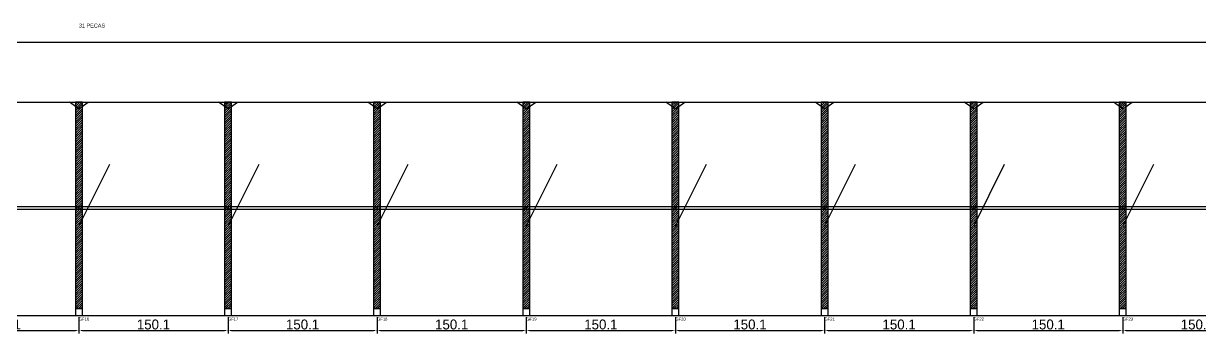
# Model space of a CAD drawing. Header units: metres. Extents: x -30 to 4593, y -25 to 308.
# Drawn here: x 2226 to 3409, y -25 to 287 of the extents above; entities that cross this region are included whole.
import ezdxf

# ---------------------------------------------------------------- set-up
doc = ezdxf.new("R2010")
doc.units = ezdxf.units.M
for name, color, linetype in [('BARRA_ANCORAGEM', 1, 'Continuous'), ('COTA', 241, 'Continuous'), ('GARFOS OK', 3, 'Continuous'), ('NOME DA VIGA', 6, 'Continuous'), ('SARR_7x7', 40, 'Continuous'), ('TIRAS REESCORAMENTO', 252, 'Continuous'), ('VIGAS', 3, 'Continuous')]:
    doc.layers.add(name, color=color, linetype=linetype)
doc.dimstyles.new('EZ DXF', dxfattribs={"dimtxt": 10, "dimasz": 3.5, "dimexe": 3, "dimexo": 1.5, "dimgap": 1, "dimtad": 1, "dimdec": 1, "dimdsep": 46, "dimcen": 2.5, "dimazin": 3, "dimtfac": 1, "dimtmove": 0, "dimatfit": 3})

msp = doc.modelspace()

# ---------------------------------------------------------------- hatches: boundary and pattern name
at = {"layer": 'COTA'}
h = msp.add_hatch(dxfattribs=at)
h.set_pattern_fill('ANSI31', scale=0.5)
h.paths.add_polyline_path([(2278.01, 0), (2285.01, 0), (2285.01, 208), (2278.01, 208)])
h = msp.add_hatch(dxfattribs=at)
h.set_pattern_fill('ANSI31', scale=0.5)
h.paths.add_polyline_path([(2428.11, 0), (2435.11, 0), (2435.11, 208), (2428.11, 208)])
h = msp.add_hatch(dxfattribs=at)
h.set_pattern_fill('ANSI31', scale=0.5)
h.paths.add_polyline_path([(2578.21, 0), (2585.21, 0), (2585.21, 208), (2578.21, 208)])
h = msp.add_hatch(dxfattribs=at)
h.set_pattern_fill('ANSI31', scale=0.5)
h.paths.add_polyline_path([(2728.32, 0), (2735.32, 0), (2735.32, 208), (2728.32, 208)])
h = msp.add_hatch(dxfattribs=at)
h.set_pattern_fill('ANSI31', scale=0.5)
h.paths.add_polyline_path([(2878.42, 0), (2885.42, 0), (2885.42, 208), (2878.42, 208)])
h = msp.add_hatch(dxfattribs=at)
h.set_pattern_fill('ANSI31', scale=0.5)
h.paths.add_polyline_path([(3028.52, 0), (3035.52, 0), (3035.52, 208), (3028.52, 208)])
h = msp.add_hatch(dxfattribs=at)
h.set_pattern_fill('ANSI31', scale=0.5)
h.paths.add_polyline_path([(3178.62, 0), (3185.62, 0), (3185.62, 208), (3178.62, 208)])
h = msp.add_hatch(dxfattribs=at)
h.set_pattern_fill('ANSI31', scale=0.5)
h.paths.add_polyline_path([(3328.72, 0), (3335.72, 0), (3335.72, 208), (3328.72, 208)])

# ---------------------------------------------------------------- linework, layer by layer
at = {"layer": 'BARRA_ANCORAGEM'}
for p, q in [((2281.51, 83.2), (2312.71, 145.6)), ((2431.61, 83.2), (2462.81, 145.6)), ((2581.71, 83.2), (2612.91, 145.6)), ((2731.82, 83.2), (2763.02, 145.6)), ((2881.92, 83.2), (2913.12, 145.6)), ((3032.02, 83.2), (3063.22, 145.6)), ((3182.12, 83.2), (3213.32, 145.6)), ((3332.22, 83.2), (3363.42, 145.6))]:
    msp.add_line(p, q, dxfattribs=at)
at = {"layer": 'GARFOS OK'}
for p, q in [((2281.51, 201), (2272.01, 208)), ((2272.01, 208), (2291.01, 208)), ((2281.51, 201), (2291.01, 208)), ((2431.61, 201), (2422.11, 208)), ((2422.11, 208), (2441.11, 208)), ((2431.61, 201), (2441.11, 208)), ((2581.71, 201), (2572.21, 208)), ((2572.21, 208), (2591.21, 208)), ((2581.71, 201), (2591.21, 208)), ((2731.82, 201), (2722.32, 208)), ((2722.32, 208), (2741.32, 208)), ((2731.82, 201), (2741.32, 208)), ((2881.92, 201), (2872.42, 208)), ((2872.42, 208), (2891.42, 208)), ((2881.92, 201), (2891.42, 208)), ((3032.02, 201), (3022.52, 208)), ((3022.52, 208), (3041.52, 208)), ((3032.02, 201), (3041.52, 208)), ((3182.12, 201), (3172.62, 208)), ((3172.62, 208), (3191.62, 208)), ((3182.12, 201), (3191.62, 208)), ((3332.22, 201), (3322.72, 208)), ((3322.72, 208), (3341.72, 208)), ((3332.22, 201), (3341.72, 208))]:
    msp.add_line(p, q, dxfattribs=at)
at = {"layer": 'GARFOS OK', "linetype": 'CONTINUOUS'}
msp.add_line((-30, -7), (4593.03, -7), dxfattribs=at)
at = {"layer": 'GARFOS OK'}
for points in [[(2278.01, 0), (2285.01, 0), (2285.01, 208), (2278.01, 208), (2278.01, 0)], [(2428.11, 0), (2435.11, 0), (2435.11, 208), (2428.11, 208), (2428.11, 0)], [(2578.21, 0), (2585.21, 0), (2585.21, 208), (2578.21, 208), (2578.21, 0)], [(2728.32, 0), (2735.32, 0), (2735.32, 208), (2728.32, 208), (2728.32, 0)], [(2878.42, 0), (2885.42, 0), (2885.42, 208), (2878.42, 208), (2878.42, 0)], [(3028.52, 0), (3035.52, 0), (3035.52, 208), (3028.52, 208), (3028.52, 0)], [(3178.62, 0), (3185.62, 0), (3185.62, 208), (3178.62, 208), (3178.62, 0)], [(3328.72, 0), (3335.72, 0), (3335.72, 208), (3328.72, 208), (3328.72, 0)]]:
    msp.add_lwpolyline(points, dxfattribs=at)
at = {"layer": 'SARR_7x7'}
for points in [[(2278.01, -7), (2285.01, -7), (2285.01, 0), (2278.01, 0), (2278.01, -7)], [(2428.11, -7), (2435.11, -7), (2435.11, 0), (2428.11, 0), (2428.11, -7)], [(2578.21, -7), (2585.21, -7), (2585.21, 0), (2578.21, 0), (2578.21, -7)], [(2728.32, -7), (2735.32, -7), (2735.32, 0), (2728.32, 0), (2728.32, -7)], [(2878.42, -7), (2885.42, -7), (2885.42, 0), (2878.42, 0), (2878.42, -7)], [(3028.52, -7), (3035.52, -7), (3035.52, 0), (3028.52, 0), (3028.52, -7)], [(3178.62, -7), (3185.62, -7), (3185.62, 0), (3178.62, 0), (3178.62, -7)], [(3328.72, -7), (3335.72, -7), (3335.72, 0), (3328.72, 0), (3328.72, -7)]]:
    msp.add_lwpolyline(points, dxfattribs=at)
at = {"layer": 'TIRAS REESCORAMENTO'}
for points in [[(2131.41, 100), (2281.51, 100), (2281.51, 102.5), (2131.41, 102.5), (2131.41, 100)], [(2281.51, 100), (2431.61, 100), (2431.61, 102.5), (2281.51, 102.5), (2281.51, 100)], [(2431.61, 100), (2581.71, 100), (2581.71, 102.5), (2431.61, 102.5), (2431.61, 100)], [(2581.71, 100), (2731.82, 100), (2731.82, 102.5), (2581.71, 102.5), (2581.71, 100)], [(2731.82, 100), (2881.92, 100), (2881.92, 102.5), (2731.82, 102.5), (2731.82, 100)], [(2881.92, 100), (3032.02, 100), (3032.02, 102.5), (2881.92, 102.5), (2881.92, 100)], [(3032.02, 100), (3182.12, 100), (3182.12, 102.5), (3032.02, 102.5), (3032.02, 100)], [(3182.12, 100), (3332.22, 100), (3332.22, 102.5), (3182.12, 102.5), (3182.12, 100)], [(3332.22, 100), (3482.32, 100), (3482.32, 102.5), (3332.22, 102.5), (3332.22, 100)]]:
    msp.add_lwpolyline(points, dxfattribs=at)
at = {"layer": 'VIGAS'}
msp.add_lwpolyline([(0, 208), (4563.03, 208), (4563.03, 268), (0, 268), (0, 208)], dxfattribs=at)

# ---------------------------------------------------------------- texts
at = {"layer": 'NOME DA VIGA'}
for s, height, p in [('31 PECAS', 4, (2281.51, 283)), ('GF16', 3, (2281.51, -12)), ('GF17', 3, (2431.61, -12)), ('GF18', 3, (2581.71, -12)), ('GF19', 3, (2731.82, -12)), ('GF20', 3, (2881.92, -12)), ('GF21', 3, (3032.02, -12)), ('GF22', 3, (3182.12, -12)), ('GF23', 3, (3332.22, -12))]:
    msp.add_text(s, height=height, dxfattribs=at).set_placement(p)

# ---------------------------------------------------------------- dimensions: what is measured, and where the dimension line sits
at = {"layer": 'COTA'}
for base, p1, p2 in [((2131.41, -22), (2131.41, -7), (2281.51, -7)), ((2281.51, -22), (2281.51, -7), (2431.61, -7)), ((2431.61, -22), (2431.61, -7), (2581.71, -7)), ((2581.71, -22), (2581.71, -7), (2731.82, -7)), ((2731.82, -22), (2731.82, -7), (2881.92, -7)), ((2881.92, -22), (2881.92, -7), (3032.02, -7)), ((3032.02, -22), (3032.02, -7), (3182.12, -7)), ((3182.12, -22), (3182.12, -7), (3332.22, -7)), ((3332.22, -22), (3332.22, -7), (3482.32, -7))]:
    msp.add_linear_dim(base=base, p1=p1, p2=p2, dimstyle='EZ DXF', dxfattribs=at).render()

doc.saveas('drawing.dxf')
